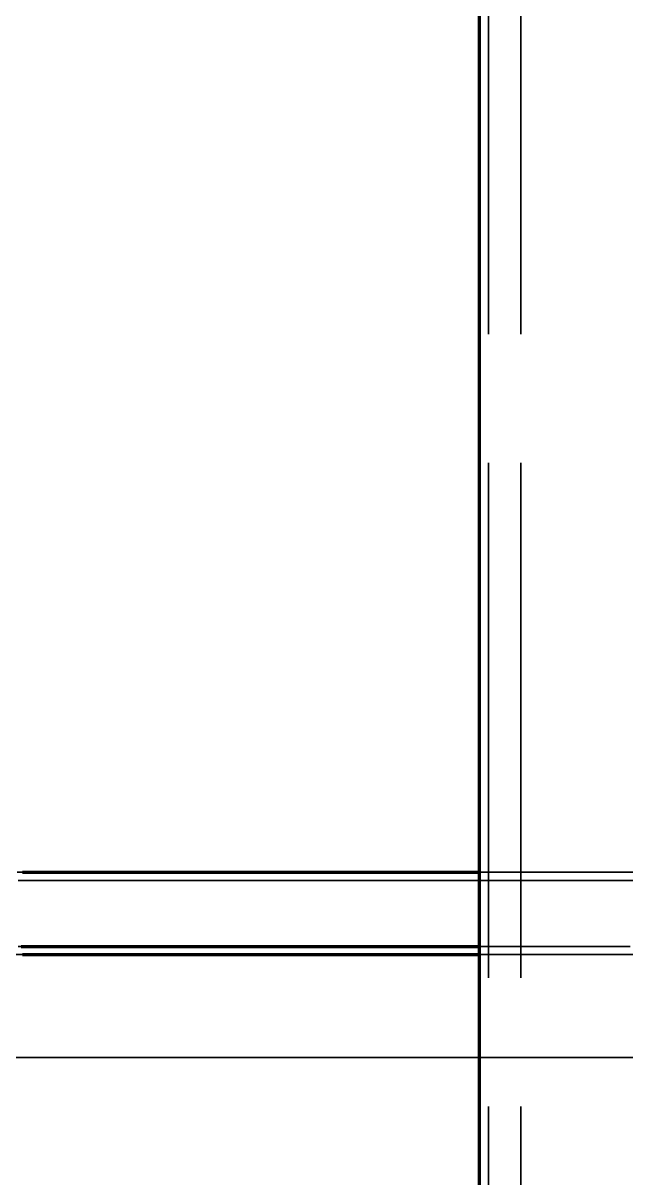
# Model space of a CAD drawing. Header units: millimetres. Extents: x 0 to 2208, y 0 to 420.
# Drawn here: x 184.6 to 189.29, y 202.58 to 211.55 of the extents above; entities that cross this region are included whole.
import ezdxf

# ---------------------------------------------------------------- set-up
doc = ezdxf.new("R2010")
doc.units = ezdxf.units.MM
doc.linetypes.add('IRAM-E-TRAZOS', pattern=[5, 4, -1])
doc.layers.add('01-VISIBLE', color=7, linetype='CONTINUOUS', lineweight=70)
doc.layers.add('02-OCULTA', color=4, linetype='IRAM-E-TRAZOS', lineweight=35)

msp = doc.modelspace()

# ---------------------------------------------------------------- linework, layer by layer
at = {"layer": '01-VISIBLE'}
msp.add_line((188.1509, 191.8159), (188.1509, 232.728), dxfattribs=at)
for points in [[(184.5995, 204.9559), (184.6495, 204.9559), (184.6996, 204.9559), (184.7496, 204.9559), (184.7996, 204.9559), (184.8496, 204.9559), (184.8996, 204.9559), (184.9497, 204.9559), (184.9997, 204.9559), (185.0497, 204.9559), (185.0997, 204.9559), (185.1497, 204.9559), (185.1998, 204.9559), (185.2498, 204.9559), (185.2998, 204.9559), (185.3498, 204.9559), (185.3998, 204.9559), (185.4499, 204.9559), (185.4999, 204.9559), (185.5499, 204.9559), (185.5999, 204.9559), (185.6499, 204.9559), (185.7, 204.9559), (185.75, 204.9559), (185.8, 204.9559), (185.85, 204.9559), (185.9, 204.9559), (185.9501, 204.9559), (186.0001, 204.9559), (186.0501, 204.9559), (186.1001, 204.9559), (186.1501, 204.9559), (186.2002, 204.9559), (186.2502, 204.9559), (186.3002, 204.9559), (186.3502, 204.9559), (186.4002, 204.9559), (186.4503, 204.9559), (186.5003, 204.9559), (186.5503, 204.9559), (186.6003, 204.9559), (186.6503, 204.9559), (186.7004, 204.9559), (186.7504, 204.9559), (186.8004, 204.9559), (186.8504, 204.9559), (186.9004, 204.9559), (186.9505, 204.9559), (187.0005, 204.9559), (187.0505, 204.9559), (187.1005, 204.9559), (187.1505, 204.9559), (187.2006, 204.9559), (187.2506, 204.9559), (187.3006, 204.9559), (187.3506, 204.9559), (187.4006, 204.9559), (187.4507, 204.9559), (187.5007, 204.9559), (187.5507, 204.9559), (187.6007, 204.9559), (187.6507, 204.9559), (187.7008, 204.9559), (187.7508, 204.9559), (187.8008, 204.9559), (187.8508, 204.9559), (187.9008, 204.9559), (187.9509, 204.9559), (188.0009, 204.9559), (188.0509, 204.9559), (188.1009, 204.9559), (188.1509, 204.9559)], [(184.588, 204.3799), (184.6382, 204.3799), (184.6884, 204.3799), (184.7385, 204.3799), (184.7887, 204.3799), (184.8389, 204.3799), (184.8891, 204.3799), (184.9393, 204.3799), (184.9895, 204.3799), (185.0396, 204.3799), (185.0898, 204.3799), (185.14, 204.3799), (185.1902, 204.3799), (185.2404, 204.3799), (185.2906, 204.3799), (185.3407, 204.3799), (185.3909, 204.3799), (185.4411, 204.3799), (185.4913, 204.3799), (185.5415, 204.3799), (185.5916, 204.3799), (185.6418, 204.3799), (185.692, 204.3799), (185.7422, 204.3799), (185.7924, 204.3799), (185.8426, 204.3799), (185.8927, 204.3799), (185.9429, 204.3799), (185.9931, 204.3799), (186.0433, 204.3799), (186.0935, 204.3799), (186.1437, 204.3799), (186.1938, 204.3799), (186.244, 204.3799), (186.2942, 204.3799), (186.3444, 204.3799), (186.3946, 204.3799), (186.4447, 204.3799), (186.4949, 204.3799), (186.5451, 204.3799), (186.5953, 204.3799), (186.6455, 204.3799), (186.6957, 204.3799), (186.7458, 204.3799), (186.796, 204.3799), (186.8462, 204.3799), (186.8964, 204.3799), (186.9466, 204.3799), (186.9967, 204.3799), (187.0469, 204.3799), (187.0971, 204.3799), (187.1473, 204.3799), (187.1975, 204.3799), (187.2477, 204.3799), (187.2978, 204.3799), (187.348, 204.3799), (187.3982, 204.3799), (187.4484, 204.3799), (187.4986, 204.3799), (187.5488, 204.3799), (187.5989, 204.3799), (187.6491, 204.3799), (187.6993, 204.3799), (187.7495, 204.3799), (187.7997, 204.3799), (187.8498, 204.3799), (187.9, 204.3799), (187.9502, 204.3799), (188.0004, 204.3799), (188.0506, 204.3799), (188.1008, 204.3799), (188.1509, 204.3799)], [(184.5995, 204.3159), (184.6495, 204.3159), (184.6996, 204.3159), (184.7496, 204.3159), (184.7996, 204.3159), (184.8496, 204.3159), (184.8996, 204.3159), (184.9497, 204.3159), (184.9997, 204.3159), (185.0497, 204.3159), (185.0997, 204.3159), (185.1497, 204.3159), (185.1998, 204.3159), (185.2498, 204.3159), (185.2998, 204.3159), (185.3498, 204.3159), (185.3998, 204.3159), (185.4499, 204.3159), (185.4999, 204.3159), (185.5499, 204.3159), (185.5999, 204.3159), (185.6499, 204.3159), (185.7, 204.3159), (185.75, 204.3159), (185.8, 204.3159), (185.85, 204.3159), (185.9, 204.3159), (185.9501, 204.3159), (186.0001, 204.3159), (186.0501, 204.3159), (186.1001, 204.3159), (186.1501, 204.3159), (186.2002, 204.3159), (186.2502, 204.3159), (186.3002, 204.3159), (186.3502, 204.3159), (186.4002, 204.3159), (186.4503, 204.3159), (186.5003, 204.3159), (186.5503, 204.3159), (186.6003, 204.3159), (186.6503, 204.3159), (186.7004, 204.3159), (186.7504, 204.3159), (186.8004, 204.3159), (186.8504, 204.3159), (186.9004, 204.3159), (186.9505, 204.3159), (187.0005, 204.3159), (187.0505, 204.3159), (187.1005, 204.3159), (187.1505, 204.3159), (187.2006, 204.3159), (187.2506, 204.3159), (187.3006, 204.3159), (187.3506, 204.3159), (187.4006, 204.3159), (187.4507, 204.3159), (187.5007, 204.3159), (187.5507, 204.3159), (187.6007, 204.3159), (187.6507, 204.3159), (187.7008, 204.3159), (187.7508, 204.3159), (187.8008, 204.3159), (187.8508, 204.3159), (187.9008, 204.3159), (187.9509, 204.3159), (188.0009, 204.3159), (188.0509, 204.3159), (188.1009, 204.3159), (188.1509, 204.3159)]]:
    msp.add_lwpolyline(points, dxfattribs=at)
at = {"layer": '02-OCULTA'}
for p, q in [((188.1509, 232.728), (188.1509, 191.8159)), ((188.2209, 149.1359), (188.2209, 215.2511)), ((188.4709, 149.1359), (188.4709, 215.2511))]:
    msp.add_line(p, q, dxfattribs=at)
for points in [[(184.5591, 204.9559), (184.6267, 204.9559), (184.6942, 204.9559), (184.7617, 204.9559), (184.8292, 204.9559), (184.8968, 204.9559), (184.9643, 204.9559), (185.0318, 204.9559), (185.0993, 204.9559), (185.1669, 204.9559), (185.2344, 204.9559), (185.3019, 204.9559), (185.3694, 204.9559), (185.437, 204.9559), (185.5045, 204.9559), (185.572, 204.9559), (185.6395, 204.9559), (185.7071, 204.9559), (185.7746, 204.9559), (185.8421, 204.9559), (185.9096, 204.9559), (185.9772, 204.9559), (186.0447, 204.9559), (186.1122, 204.9559), (186.1797, 204.9559), (186.2473, 204.9559), (186.3148, 204.9559), (186.3823, 204.9559), (186.4498, 204.9559), (186.5174, 204.9559), (186.5849, 204.9559), (186.6524, 204.9559), (186.7199, 204.9559), (186.7875, 204.9559), (186.855, 204.9559), (186.9225, 204.9559), (186.99, 204.9559), (187.0576, 204.9559), (187.1251, 204.9559), (187.1926, 204.9559), (187.2601, 204.9559), (187.3277, 204.9559), (187.3952, 204.9559), (187.4627, 204.9559), (187.5302, 204.9559), (187.5978, 204.9559), (187.6653, 204.9559), (187.7328, 204.9559), (187.8003, 204.9559), (187.8679, 204.9559), (187.9354, 204.9559), (188.0029, 204.9559), (188.0704, 204.9559), (188.138, 204.9559), (188.2055, 204.9559), (188.273, 204.9559), (188.3405, 204.9559), (188.4081, 204.9559), (188.4756, 204.9559), (188.5431, 204.9559), (188.6106, 204.9559), (188.6782, 204.9559), (188.7457, 204.9559), (188.8132, 204.9559), (188.8807, 204.9559), (188.9483, 204.9559), (189.0158, 204.9559), (189.0833, 204.9559), (189.1508, 204.9559), (189.2184, 204.9559), (189.2859, 204.9559), (189.3534, 204.9559)], [(189.3208, 204.9559), (189.2707, 204.9559), (189.2206, 204.9559), (189.1705, 204.9559), (189.1204, 204.9559), (189.0703, 204.9559), (189.0202, 204.9559), (188.9701, 204.9559), (188.92, 204.9559), (188.8699, 204.9559), (188.8199, 204.9559), (188.7698, 204.9559), (188.7197, 204.9559), (188.6696, 204.9559), (188.6195, 204.9559), (188.5694, 204.9559), (188.5193, 204.9559), (188.4692, 204.9559), (188.4191, 204.9559), (188.369, 204.9559), (188.3189, 204.9559), (188.2689, 204.9559), (188.2188, 204.9559), (188.1687, 204.9559), (188.1186, 204.9559), (188.0685, 204.9559), (188.0184, 204.9559), (187.9683, 204.9559), (187.9182, 204.9559), (187.8681, 204.9559), (187.818, 204.9559), (187.7679, 204.9559), (187.7179, 204.9559), (187.6678, 204.9559), (187.6177, 204.9559), (187.5676, 204.9559), (187.5175, 204.9559), (187.4674, 204.9559), (187.4173, 204.9559), (187.3672, 204.9559), (187.3171, 204.9559), (187.267, 204.9559), (187.217, 204.9559), (187.1669, 204.9559), (187.1168, 204.9559), (187.0667, 204.9559), (187.0166, 204.9559), (186.9665, 204.9559), (186.9164, 204.9559), (186.8663, 204.9559), (186.8162, 204.9559), (186.7661, 204.9559), (186.716, 204.9559), (186.666, 204.9559), (186.6159, 204.9559), (186.5658, 204.9559), (186.5157, 204.9559), (186.4656, 204.9559), (186.4155, 204.9559), (186.3654, 204.9559), (186.3153, 204.9559), (186.2652, 204.9559), (186.2151, 204.9559), (186.165, 204.9559), (186.115, 204.9559), (186.0649, 204.9559), (186.0148, 204.9559), (185.9647, 204.9559), (185.9146, 204.9559), (185.8645, 204.9559), (185.8144, 204.9559), (185.7643, 204.9559), (185.7142, 204.9559), (185.6641, 204.9559), (185.6141, 204.9559), (185.564, 204.9559), (185.5139, 204.9559), (185.4638, 204.9559), (185.4137, 204.9559), (185.3636, 204.9559), (185.3135, 204.9559), (185.2634, 204.9559), (185.2133, 204.9559), (185.1632, 204.9559), (185.1131, 204.9559), (185.0631, 204.9559), (185.013, 204.9559), (184.9629, 204.9559), (184.9128, 204.9559), (184.8627, 204.9559), (184.8126, 204.9559), (184.7625, 204.9559), (184.7124, 204.9559), (184.6623, 204.9559), (184.6122, 204.9559), (184.5622, 204.9559)], [(189.3208, 204.8919), (189.2708, 204.8919), (189.2207, 204.8919), (189.1707, 204.8919), (189.1206, 204.8919), (189.0706, 204.8919), (189.0205, 204.8919), (188.9704, 204.8919), (188.9204, 204.8919), (188.8703, 204.8919), (188.8203, 204.8919), (188.7702, 204.8919), (188.7202, 204.8919), (188.6701, 204.8919), (188.6201, 204.8919), (188.57, 204.8919), (188.5199, 204.8919), (188.4699, 204.8919), (188.4198, 204.8919), (188.3698, 204.8919), (188.3197, 204.8919), (188.2697, 204.8919), (188.2196, 204.8919), (188.1696, 204.8919), (188.1195, 204.8919), (188.0695, 204.8919), (188.0194, 204.8919), (187.9693, 204.8919), (187.9193, 204.8919), (187.8692, 204.8919), (187.8192, 204.8919), (187.7691, 204.8919), (187.7191, 204.8919), (187.669, 204.8919), (187.619, 204.8919), (187.5689, 204.8919), (187.5188, 204.8919), (187.4688, 204.8919), (187.4187, 204.8919), (187.3687, 204.8919), (187.3186, 204.8919), (187.2686, 204.8919), (187.2185, 204.8919), (187.1685, 204.8919), (187.1184, 204.8919), (187.0684, 204.8919), (187.0183, 204.8919), (186.9682, 204.8919), (186.9182, 204.8919), (186.8681, 204.8919), (186.8181, 204.8919), (186.768, 204.8919), (186.718, 204.8919), (186.6679, 204.8919), (186.6179, 204.8919), (186.5678, 204.8919), (186.5178, 204.8919), (186.4677, 204.8919), (186.4176, 204.8919), (186.3676, 204.8919), (186.3175, 204.8919), (186.2675, 204.8919), (186.2174, 204.8919), (186.1674, 204.8919), (186.1173, 204.8919), (186.0673, 204.8919), (186.0172, 204.8919), (185.9671, 204.8919), (185.9171, 204.8919), (185.867, 204.8919), (185.817, 204.8919), (185.7669, 204.8919), (185.7169, 204.8919), (185.6668, 204.8919), (185.6168, 204.8919), (185.5667, 204.8919), (185.5167, 204.8919), (185.4666, 204.8919), (185.4165, 204.8919), (185.3665, 204.8919), (185.3164, 204.8919), (185.2664, 204.8919), (185.2163, 204.8919), (185.1663, 204.8919), (185.1162, 204.8919), (185.0662, 204.8919), (185.0161, 204.8919), (184.966, 204.8919), (184.916, 204.8919), (184.8659, 204.8919), (184.8159, 204.8919), (184.7658, 204.8919), (184.7158, 204.8919), (184.6657, 204.8919), (184.6157, 204.8919), (184.5656, 204.8919)], [(189.3209, 204.9559), (189.2709, 204.9559), (189.2209, 204.9559), (189.1708, 204.9559), (189.1208, 204.9559), (189.0708, 204.9559), (189.0208, 204.9559), (188.9708, 204.9559), (188.9208, 204.9559), (188.8707, 204.9559), (188.8207, 204.9559), (188.7707, 204.9559), (188.7207, 204.9559), (188.6707, 204.9559), (188.6206, 204.9559), (188.5706, 204.9559), (188.5206, 204.9559), (188.4706, 204.9559), (188.4206, 204.9559), (188.3705, 204.9559), (188.3205, 204.9559), (188.2705, 204.9559), (188.2205, 204.9559), (188.1705, 204.9559), (188.1205, 204.9559), (188.0704, 204.9559), (188.0204, 204.9559), (187.9704, 204.9559), (187.9204, 204.9559), (187.8704, 204.9559), (187.8203, 204.9559), (187.7703, 204.9559), (187.7203, 204.9559), (187.6703, 204.9559), (187.6203, 204.9559), (187.5703, 204.9559), (187.5202, 204.9559), (187.4702, 204.9559), (187.4202, 204.9559), (187.3702, 204.9559), (187.3202, 204.9559), (187.2701, 204.9559), (187.2201, 204.9559), (187.1701, 204.9559), (187.1201, 204.9559), (187.0701, 204.9559), (187.02, 204.9559), (186.97, 204.9559), (186.92, 204.9559), (186.87, 204.9559), (186.82, 204.9559), (186.77, 204.9559), (186.7199, 204.9559), (186.6699, 204.9559), (186.6199, 204.9559), (186.5699, 204.9559), (186.5199, 204.9559), (186.4698, 204.9559), (186.4198, 204.9559), (186.3698, 204.9559), (186.3198, 204.9559), (186.2698, 204.9559), (186.2198, 204.9559), (186.1697, 204.9559), (186.1197, 204.9559), (186.0697, 204.9559), (186.0197, 204.9559), (185.9697, 204.9559), (185.9196, 204.9559), (185.8696, 204.9559), (185.8196, 204.9559), (185.7696, 204.9559), (185.7196, 204.9559), (185.6695, 204.9559), (185.6195, 204.9559), (185.5695, 204.9559), (185.5195, 204.9559), (185.4695, 204.9559), (185.4195, 204.9559), (185.3694, 204.9559), (185.3194, 204.9559), (185.2694, 204.9559), (185.2194, 204.9559), (185.1694, 204.9559), (185.1193, 204.9559), (185.0693, 204.9559), (185.0193, 204.9559), (184.9693, 204.9559), (184.9193, 204.9559), (184.8693, 204.9559), (184.8192, 204.9559), (184.7692, 204.9559), (184.7192, 204.9559), (184.6692, 204.9559), (184.6192, 204.9559), (184.5691, 204.9559)], [(189.3526, 204.8919), (189.2843, 204.8919), (189.216, 204.8919), (189.1476, 204.8919), (189.0793, 204.8919), (189.011, 204.8919), (188.9427, 204.8919), (188.8743, 204.8919), (188.806, 204.8919), (188.7377, 204.8919), (188.6694, 204.8919), (188.601, 204.8919), (188.5327, 204.8919), (188.4644, 204.8919), (188.3961, 204.8919), (188.3277, 204.8919), (188.2594, 204.8919), (188.1911, 204.8919), (188.1228, 204.8919), (188.0544, 204.8919), (187.9861, 204.8919), (187.9178, 204.8919), (187.8495, 204.8919), (187.7811, 204.8919), (187.7128, 204.8919), (187.6445, 204.8919), (187.5762, 204.8919), (187.5078, 204.8919), (187.4395, 204.8919), (187.3712, 204.8919), (187.3029, 204.8919), (187.2345, 204.8919), (187.1662, 204.8919), (187.0979, 204.8919), (187.0296, 204.8919), (186.9612, 204.8919), (186.8929, 204.8919), (186.8246, 204.8919), (186.7563, 204.8919), (186.6879, 204.8919), (186.6196, 204.8919), (186.5513, 204.8919), (186.483, 204.8919), (186.4146, 204.8919), (186.3463, 204.8919), (186.278, 204.8919), (186.2097, 204.8919), (186.1413, 204.8919), (186.073, 204.8919), (186.0047, 204.8919), (185.9364, 204.8919), (185.868, 204.8919), (185.7997, 204.8919), (185.7314, 204.8919), (185.6631, 204.8919), (185.5947, 204.8919), (185.5264, 204.8919), (185.4581, 204.8919), (185.3898, 204.8919), (185.3214, 204.8919), (185.2531, 204.8919), (185.1848, 204.8919), (185.1165, 204.8919), (185.0481, 204.8919), (184.9798, 204.8919), (184.9115, 204.8919), (184.8432, 204.8919), (184.7748, 204.8919), (184.7065, 204.8919), (184.6382, 204.8919), (184.5699, 204.8919)], [(188.1509, 204.9559), (188.2017, 204.9559), (188.2525, 204.9559), (188.3033, 204.9559), (188.3541, 204.9559), (188.4049, 204.9559), (188.4557, 204.9559), (188.5065, 204.9559), (188.5573, 204.9559), (188.6081, 204.9559), (188.6589, 204.9559), (188.7097, 204.9559), (188.7605, 204.9559), (188.8113, 204.9559), (188.8621, 204.9559), (188.9129, 204.9559), (188.9637, 204.9559), (189.0145, 204.9559), (189.0653, 204.9559), (189.1161, 204.9559), (189.1669, 204.9559), (189.2177, 204.9559), (189.2685, 204.9559), (189.3193, 204.9559)], [(184.5656, 204.3799), (184.6157, 204.3799), (184.6657, 204.3799), (184.7158, 204.3799), (184.7658, 204.3799), (184.8159, 204.3799), (184.8659, 204.3799), (184.916, 204.3799), (184.966, 204.3799), (185.0161, 204.3799), (185.0662, 204.3799), (185.1162, 204.3799), (185.1663, 204.3799), (185.2163, 204.3799), (185.2664, 204.3799), (185.3164, 204.3799), (185.3665, 204.3799), (185.4165, 204.3799), (185.4666, 204.3799), (185.5167, 204.3799), (185.5667, 204.3799), (185.6168, 204.3799), (185.6668, 204.3799), (185.7169, 204.3799), (185.7669, 204.3799), (185.817, 204.3799), (185.867, 204.3799), (185.9171, 204.3799), (185.9671, 204.3799), (186.0172, 204.3799), (186.0673, 204.3799), (186.1173, 204.3799), (186.1674, 204.3799), (186.2174, 204.3799), (186.2675, 204.3799), (186.3175, 204.3799), (186.3676, 204.3799), (186.4176, 204.3799), (186.4677, 204.3799), (186.5178, 204.3799), (186.5678, 204.3799), (186.6179, 204.3799), (186.6679, 204.3799), (186.718, 204.3799), (186.768, 204.3799), (186.8181, 204.3799), (186.8681, 204.3799), (186.9182, 204.3799), (186.9682, 204.3799), (187.0183, 204.3799), (187.0684, 204.3799), (187.1184, 204.3799), (187.1685, 204.3799), (187.2185, 204.3799), (187.2686, 204.3799), (187.3186, 204.3799), (187.3687, 204.3799), (187.4187, 204.3799), (187.4688, 204.3799), (187.5188, 204.3799), (187.5689, 204.3799), (187.619, 204.3799), (187.669, 204.3799), (187.7191, 204.3799), (187.7691, 204.3799), (187.8192, 204.3799), (187.8692, 204.3799), (187.9193, 204.3799), (187.9693, 204.3799), (188.0194, 204.3799), (188.0695, 204.3799), (188.1195, 204.3799), (188.1696, 204.3799), (188.2196, 204.3799), (188.2697, 204.3799), (188.3197, 204.3799), (188.3698, 204.3799), (188.4198, 204.3799), (188.4699, 204.3799), (188.5199, 204.3799), (188.57, 204.3799), (188.6201, 204.3799), (188.6701, 204.3799), (188.7202, 204.3799), (188.7702, 204.3799), (188.8203, 204.3799), (188.8703, 204.3799), (188.9204, 204.3799), (188.9704, 204.3799), (189.0205, 204.3799), (189.0706, 204.3799), (189.1206, 204.3799), (189.1707, 204.3799), (189.2207, 204.3799), (189.2708, 204.3799), (189.3208, 204.3799)], [(188.1509, 204.3799), (188.2017, 204.3799), (188.2525, 204.3799), (188.3033, 204.3799), (188.3541, 204.3799), (188.4049, 204.3799), (188.4557, 204.3799), (188.5065, 204.3799), (188.5573, 204.3799), (188.6081, 204.3799), (188.6589, 204.3799), (188.7097, 204.3799), (188.7605, 204.3799), (188.8113, 204.3799), (188.8621, 204.3799), (188.9129, 204.3799), (188.9637, 204.3799), (189.0145, 204.3799), (189.0653, 204.3799), (189.1161, 204.3799), (189.1669, 204.3799), (189.2177, 204.3799), (189.2685, 204.3799), (189.3193, 204.3799)], [(184.5425, 204.3159), (184.6084, 204.3159), (184.6743, 204.3159), (184.7403, 204.3159), (184.8062, 204.3159), (184.8721, 204.3159), (184.938, 204.3159), (185.004, 204.3159), (185.0699, 204.3159), (185.1358, 204.3159), (185.2017, 204.3159), (185.2677, 204.3159), (185.3336, 204.3159), (185.3995, 204.3159), (185.4654, 204.3159), (185.5314, 204.3159), (185.5973, 204.3159), (185.6632, 204.3159), (185.7291, 204.3159), (185.7951, 204.3159), (185.861, 204.3159), (185.9269, 204.3159), (185.9928, 204.3159), (186.0588, 204.3159), (186.1247, 204.3159), (186.1906, 204.3159), (186.2565, 204.3159), (186.3225, 204.3159), (186.3884, 204.3159), (186.4543, 204.3159), (186.5202, 204.3159), (186.5862, 204.3159), (186.6521, 204.3159), (186.718, 204.3159), (186.7839, 204.3159), (186.8499, 204.3159), (186.9158, 204.3159), (186.9817, 204.3159), (187.0476, 204.3159), (187.1136, 204.3159), (187.1795, 204.3159), (187.2454, 204.3159), (187.3113, 204.3159), (187.3773, 204.3159), (187.4432, 204.3159), (187.5091, 204.3159), (187.575, 204.3159), (187.641, 204.3159), (187.7069, 204.3159), (187.7728, 204.3159), (187.8387, 204.3159), (187.9047, 204.3159), (187.9706, 204.3159), (188.0365, 204.3159), (188.1024, 204.3159), (188.1684, 204.3159), (188.2343, 204.3159), (188.3002, 204.3159), (188.3661, 204.3159), (188.4321, 204.3159), (188.498, 204.3159), (188.5639, 204.3159), (188.6298, 204.3159), (188.6958, 204.3159), (188.7617, 204.3159), (188.8276, 204.3159), (188.8935, 204.3159), (188.9595, 204.3159), (189.0254, 204.3159), (189.0913, 204.3159), (189.1572, 204.3159), (189.2232, 204.3159), (189.2891, 204.3159)], [(189.3207, 204.3159), (189.2705, 204.3159), (189.2204, 204.3159), (189.1703, 204.3159), (189.1201, 204.3159), (189.07, 204.3159), (189.0199, 204.3159), (188.9697, 204.3159), (188.9196, 204.3159), (188.8695, 204.3159), (188.8193, 204.3159), (188.7692, 204.3159), (188.7191, 204.3159), (188.6689, 204.3159), (188.6188, 204.3159), (188.5687, 204.3159), (188.5185, 204.3159), (188.4684, 204.3159), (188.4183, 204.3159), (188.3681, 204.3159), (188.318, 204.3159), (188.2679, 204.3159), (188.2177, 204.3159), (188.1676, 204.3159), (188.1175, 204.3159), (188.0673, 204.3159), (188.0172, 204.3159), (187.9671, 204.3159), (187.9169, 204.3159), (187.8668, 204.3159), (187.8167, 204.3159), (187.7665, 204.3159), (187.7164, 204.3159), (187.6663, 204.3159), (187.6161, 204.3159), (187.566, 204.3159), (187.5159, 204.3159), (187.4657, 204.3159), (187.4156, 204.3159), (187.3655, 204.3159), (187.3153, 204.3159), (187.2652, 204.3159), (187.2151, 204.3159), (187.1649, 204.3159), (187.1148, 204.3159), (187.0647, 204.3159), (187.0145, 204.3159), (186.9644, 204.3159), (186.9143, 204.3159), (186.8642, 204.3159), (186.814, 204.3159), (186.7639, 204.3159), (186.7138, 204.3159), (186.6636, 204.3159), (186.6135, 204.3159), (186.5634, 204.3159), (186.5132, 204.3159), (186.4631, 204.3159), (186.413, 204.3159), (186.3628, 204.3159), (186.3127, 204.3159), (186.2626, 204.3159), (186.2124, 204.3159), (186.1623, 204.3159), (186.1122, 204.3159), (186.062, 204.3159), (186.0119, 204.3159), (185.9618, 204.3159), (185.9116, 204.3159), (185.8615, 204.3159), (185.8114, 204.3159), (185.7612, 204.3159), (185.7111, 204.3159), (185.661, 204.3159), (185.6108, 204.3159), (185.5607, 204.3159), (185.5106, 204.3159), (185.4604, 204.3159), (185.4103, 204.3159), (185.3602, 204.3159), (185.31, 204.3159), (185.2599, 204.3159), (185.2098, 204.3159), (185.1596, 204.3159), (185.1095, 204.3159), (185.0594, 204.3159), (185.0092, 204.3159), (184.9591, 204.3159), (184.909, 204.3159), (184.8588, 204.3159), (184.8087, 204.3159), (184.7586, 204.3159), (184.7084, 204.3159), (184.6583, 204.3159), (184.6082, 204.3159), (184.558, 204.3159)], [(184.5591, 204.3159), (184.6267, 204.3159), (184.6942, 204.3159), (184.7617, 204.3159), (184.8292, 204.3159), (184.8968, 204.3159), (184.9643, 204.3159), (185.0318, 204.3159), (185.0993, 204.3159), (185.1669, 204.3159), (185.2344, 204.3159), (185.3019, 204.3159), (185.3694, 204.3159), (185.437, 204.3159), (185.5045, 204.3159), (185.572, 204.3159), (185.6395, 204.3159), (185.7071, 204.3159), (185.7746, 204.3159), (185.8421, 204.3159), (185.9096, 204.3159), (185.9772, 204.3159), (186.0447, 204.3159), (186.1122, 204.3159), (186.1797, 204.3159), (186.2473, 204.3159), (186.3148, 204.3159), (186.3823, 204.3159), (186.4498, 204.3159), (186.5174, 204.3159), (186.5849, 204.3159), (186.6524, 204.3159), (186.7199, 204.3159), (186.7875, 204.3159), (186.855, 204.3159), (186.9225, 204.3159), (186.99, 204.3159), (187.0576, 204.3159), (187.1251, 204.3159), (187.1926, 204.3159), (187.2601, 204.3159), (187.3277, 204.3159), (187.3952, 204.3159), (187.4627, 204.3159), (187.5302, 204.3159), (187.5978, 204.3159), (187.6653, 204.3159), (187.7328, 204.3159), (187.8003, 204.3159), (187.8679, 204.3159), (187.9354, 204.3159), (188.0029, 204.3159), (188.0704, 204.3159), (188.138, 204.3159), (188.2055, 204.3159), (188.273, 204.3159), (188.3405, 204.3159), (188.4081, 204.3159), (188.4756, 204.3159), (188.5431, 204.3159), (188.6106, 204.3159), (188.6782, 204.3159), (188.7457, 204.3159), (188.8132, 204.3159), (188.8807, 204.3159), (188.9483, 204.3159), (189.0158, 204.3159), (189.0833, 204.3159), (189.1508, 204.3159), (189.2184, 204.3159), (189.2859, 204.3159), (189.3534, 204.3159)], [(184.5591, 204.3159), (184.6267, 204.3159), (184.6942, 204.3159), (184.7617, 204.3159), (184.8292, 204.3159), (184.8968, 204.3159), (184.9643, 204.3159), (185.0318, 204.3159), (185.0993, 204.3159), (185.1669, 204.3159), (185.2344, 204.3159), (185.3019, 204.3159), (185.3694, 204.3159), (185.437, 204.3159), (185.5045, 204.3159), (185.572, 204.3159), (185.6395, 204.3159), (185.7071, 204.3159), (185.7746, 204.3159), (185.8421, 204.3159), (185.9096, 204.3159), (185.9772, 204.3159), (186.0447, 204.3159), (186.1122, 204.3159), (186.1797, 204.3159), (186.2473, 204.3159), (186.3148, 204.3159), (186.3823, 204.3159), (186.4498, 204.3159), (186.5174, 204.3159), (186.5849, 204.3159), (186.6524, 204.3159), (186.7199, 204.3159), (186.7875, 204.3159), (186.855, 204.3159), (186.9225, 204.3159), (186.99, 204.3159), (187.0576, 204.3159), (187.1251, 204.3159), (187.1926, 204.3159), (187.2601, 204.3159), (187.3277, 204.3159), (187.3952, 204.3159), (187.4627, 204.3159), (187.5302, 204.3159), (187.5978, 204.3159), (187.6653, 204.3159), (187.7328, 204.3159), (187.8003, 204.3159), (187.8679, 204.3159), (187.9354, 204.3159), (188.0029, 204.3159), (188.0704, 204.3159), (188.138, 204.3159), (188.2055, 204.3159), (188.273, 204.3159), (188.3405, 204.3159), (188.4081, 204.3159), (188.4756, 204.3159), (188.5431, 204.3159), (188.6106, 204.3159), (188.6782, 204.3159), (188.7457, 204.3159), (188.8132, 204.3159), (188.8807, 204.3159), (188.9483, 204.3159), (189.0158, 204.3159), (189.0833, 204.3159), (189.1508, 204.3159), (189.2184, 204.3159), (189.2859, 204.3159), (189.3534, 204.3159)], [(189.3208, 204.3159), (189.2707, 204.3159), (189.2206, 204.3159), (189.1705, 204.3159), (189.1204, 204.3159), (189.0703, 204.3159), (189.0202, 204.3159), (188.9701, 204.3159), (188.92, 204.3159), (188.8699, 204.3159), (188.8199, 204.3159), (188.7698, 204.3159), (188.7197, 204.3159), (188.6696, 204.3159), (188.6195, 204.3159), (188.5694, 204.3159), (188.5193, 204.3159), (188.4692, 204.3159), (188.4191, 204.3159), (188.369, 204.3159), (188.3189, 204.3159), (188.2689, 204.3159), (188.2188, 204.3159), (188.1687, 204.3159), (188.1186, 204.3159), (188.0685, 204.3159), (188.0184, 204.3159), (187.9683, 204.3159), (187.9182, 204.3159), (187.8681, 204.3159), (187.818, 204.3159), (187.7679, 204.3159), (187.7179, 204.3159), (187.6678, 204.3159), (187.6177, 204.3159), (187.5676, 204.3159), (187.5175, 204.3159), (187.4674, 204.3159), (187.4173, 204.3159), (187.3672, 204.3159), (187.3171, 204.3159), (187.267, 204.3159), (187.217, 204.3159), (187.1669, 204.3159), (187.1168, 204.3159), (187.0667, 204.3159), (187.0166, 204.3159), (186.9665, 204.3159), (186.9164, 204.3159), (186.8663, 204.3159), (186.8162, 204.3159), (186.7661, 204.3159), (186.716, 204.3159), (186.666, 204.3159), (186.6159, 204.3159), (186.5658, 204.3159), (186.5157, 204.3159), (186.4656, 204.3159), (186.4155, 204.3159), (186.3654, 204.3159), (186.3153, 204.3159), (186.2652, 204.3159), (186.2151, 204.3159), (186.165, 204.3159), (186.115, 204.3159), (186.0649, 204.3159), (186.0148, 204.3159), (185.9647, 204.3159), (185.9146, 204.3159), (185.8645, 204.3159), (185.8144, 204.3159), (185.7643, 204.3159), (185.7142, 204.3159), (185.6641, 204.3159), (185.6141, 204.3159), (185.564, 204.3159), (185.5139, 204.3159), (185.4638, 204.3159), (185.4137, 204.3159), (185.3636, 204.3159), (185.3135, 204.3159), (185.2634, 204.3159), (185.2133, 204.3159), (185.1632, 204.3159), (185.1131, 204.3159), (185.0631, 204.3159), (185.013, 204.3159), (184.9629, 204.3159), (184.9128, 204.3159), (184.8627, 204.3159), (184.8126, 204.3159), (184.7625, 204.3159), (184.7124, 204.3159), (184.6623, 204.3159), (184.6122, 204.3159), (184.5622, 204.3159)], [(189.3209, 204.3159), (189.2709, 204.3159), (189.2209, 204.3159), (189.1708, 204.3159), (189.1208, 204.3159), (189.0708, 204.3159), (189.0208, 204.3159), (188.9708, 204.3159), (188.9208, 204.3159), (188.8707, 204.3159), (188.8207, 204.3159), (188.7707, 204.3159), (188.7207, 204.3159), (188.6707, 204.3159), (188.6206, 204.3159), (188.5706, 204.3159), (188.5206, 204.3159), (188.4706, 204.3159), (188.4206, 204.3159), (188.3705, 204.3159), (188.3205, 204.3159), (188.2705, 204.3159), (188.2205, 204.3159), (188.1705, 204.3159), (188.1205, 204.3159), (188.0704, 204.3159), (188.0204, 204.3159), (187.9704, 204.3159), (187.9204, 204.3159), (187.8704, 204.3159), (187.8203, 204.3159), (187.7703, 204.3159), (187.7203, 204.3159), (187.6703, 204.3159), (187.6203, 204.3159), (187.5703, 204.3159), (187.5202, 204.3159), (187.4702, 204.3159), (187.4202, 204.3159), (187.3702, 204.3159), (187.3202, 204.3159), (187.2701, 204.3159), (187.2201, 204.3159), (187.1701, 204.3159), (187.1201, 204.3159), (187.0701, 204.3159), (187.02, 204.3159), (186.97, 204.3159), (186.92, 204.3159), (186.87, 204.3159), (186.82, 204.3159), (186.77, 204.3159), (186.7199, 204.3159), (186.6699, 204.3159), (186.6199, 204.3159), (186.5699, 204.3159), (186.5199, 204.3159), (186.4698, 204.3159), (186.4198, 204.3159), (186.3698, 204.3159), (186.3198, 204.3159), (186.2698, 204.3159), (186.2198, 204.3159), (186.1697, 204.3159), (186.1197, 204.3159), (186.0697, 204.3159), (186.0197, 204.3159), (185.9697, 204.3159), (185.9196, 204.3159), (185.8696, 204.3159), (185.8196, 204.3159), (185.7696, 204.3159), (185.7196, 204.3159), (185.6695, 204.3159), (185.6195, 204.3159), (185.5695, 204.3159), (185.5195, 204.3159), (185.4695, 204.3159), (185.4195, 204.3159), (185.3694, 204.3159), (185.3194, 204.3159), (185.2694, 204.3159), (185.2194, 204.3159), (185.1694, 204.3159), (185.1193, 204.3159), (185.0693, 204.3159), (185.0193, 204.3159), (184.9693, 204.3159), (184.9193, 204.3159), (184.8693, 204.3159), (184.8192, 204.3159), (184.7692, 204.3159), (184.7192, 204.3159), (184.6692, 204.3159), (184.6192, 204.3159), (184.5691, 204.3159)], [(189.3209, 204.3159), (189.2709, 204.3159), (189.2209, 204.3159), (189.1708, 204.3159), (189.1208, 204.3159), (189.0708, 204.3159), (189.0208, 204.3159), (188.9708, 204.3159), (188.9208, 204.3159), (188.8707, 204.3159), (188.8207, 204.3159), (188.7707, 204.3159), (188.7207, 204.3159), (188.6707, 204.3159), (188.6206, 204.3159), (188.5706, 204.3159), (188.5206, 204.3159), (188.4706, 204.3159), (188.4206, 204.3159), (188.3705, 204.3159), (188.3205, 204.3159), (188.2705, 204.3159), (188.2205, 204.3159), (188.1705, 204.3159), (188.1205, 204.3159), (188.0704, 204.3159), (188.0204, 204.3159), (187.9704, 204.3159), (187.9204, 204.3159), (187.8704, 204.3159), (187.8203, 204.3159), (187.7703, 204.3159), (187.7203, 204.3159), (187.6703, 204.3159), (187.6203, 204.3159), (187.5703, 204.3159), (187.5202, 204.3159), (187.4702, 204.3159), (187.4202, 204.3159), (187.3702, 204.3159), (187.3202, 204.3159), (187.2701, 204.3159), (187.2201, 204.3159), (187.1701, 204.3159), (187.1201, 204.3159), (187.0701, 204.3159), (187.02, 204.3159), (186.97, 204.3159), (186.92, 204.3159), (186.87, 204.3159), (186.82, 204.3159), (186.77, 204.3159), (186.7199, 204.3159), (186.6699, 204.3159), (186.6199, 204.3159), (186.5699, 204.3159), (186.5199, 204.3159), (186.4698, 204.3159), (186.4198, 204.3159), (186.3698, 204.3159), (186.3198, 204.3159), (186.2698, 204.3159), (186.2198, 204.3159), (186.1697, 204.3159), (186.1197, 204.3159), (186.0697, 204.3159), (186.0197, 204.3159), (185.9697, 204.3159), (185.9196, 204.3159), (185.8696, 204.3159), (185.8196, 204.3159), (185.7696, 204.3159), (185.7196, 204.3159), (185.6695, 204.3159), (185.6195, 204.3159), (185.5695, 204.3159), (185.5195, 204.3159), (185.4695, 204.3159), (185.4195, 204.3159), (185.3694, 204.3159), (185.3194, 204.3159), (185.2694, 204.3159), (185.2194, 204.3159), (185.1694, 204.3159), (185.1193, 204.3159), (185.0693, 204.3159), (185.0193, 204.3159), (184.9693, 204.3159), (184.9193, 204.3159), (184.8693, 204.3159), (184.8192, 204.3159), (184.7692, 204.3159), (184.7192, 204.3159), (184.6692, 204.3159), (184.6192, 204.3159), (184.5691, 204.3159)], [(188.1509, 204.3159), (188.2017, 204.3159), (188.2525, 204.3159), (188.3033, 204.3159), (188.3541, 204.3159), (188.4049, 204.3159), (188.4557, 204.3159), (188.5065, 204.3159), (188.5573, 204.3159), (188.6081, 204.3159), (188.6589, 204.3159), (188.7097, 204.3159), (188.7605, 204.3159), (188.8113, 204.3159), (188.8621, 204.3159), (188.9129, 204.3159), (188.9637, 204.3159), (189.0145, 204.3159), (189.0653, 204.3159), (189.1161, 204.3159), (189.1669, 204.3159), (189.2177, 204.3159), (189.2685, 204.3159), (189.3193, 204.3159)], [(184.5425, 203.5159), (184.6084, 203.5159), (184.6743, 203.5159), (184.7403, 203.5159), (184.8062, 203.5159), (184.8721, 203.5159), (184.938, 203.5159), (185.004, 203.5159), (185.0699, 203.5159), (185.1358, 203.5159), (185.2017, 203.5159), (185.2677, 203.5159), (185.3336, 203.5159), (185.3995, 203.5159), (185.4654, 203.5159), (185.5314, 203.5159), (185.5973, 203.5159), (185.6632, 203.5159), (185.7291, 203.5159), (185.7951, 203.5159), (185.861, 203.5159), (185.9269, 203.5159), (185.9928, 203.5159), (186.0588, 203.5159), (186.1247, 203.5159), (186.1906, 203.5159), (186.2565, 203.5159), (186.3225, 203.5159), (186.3884, 203.5159), (186.4543, 203.5159), (186.5202, 203.5159), (186.5862, 203.5159), (186.6521, 203.5159), (186.718, 203.5159), (186.7839, 203.5159), (186.8499, 203.5159), (186.9158, 203.5159), (186.9817, 203.5159), (187.0476, 203.5159), (187.1136, 203.5159), (187.1795, 203.5159), (187.2454, 203.5159), (187.3113, 203.5159), (187.3773, 203.5159), (187.4432, 203.5159), (187.5091, 203.5159), (187.575, 203.5159), (187.641, 203.5159), (187.7069, 203.5159), (187.7728, 203.5159), (187.8387, 203.5159), (187.9047, 203.5159), (187.9706, 203.5159), (188.0365, 203.5159), (188.1024, 203.5159), (188.1684, 203.5159), (188.2343, 203.5159), (188.3002, 203.5159), (188.3661, 203.5159), (188.4321, 203.5159), (188.498, 203.5159), (188.5639, 203.5159), (188.6298, 203.5159), (188.6958, 203.5159), (188.7617, 203.5159), (188.8276, 203.5159), (188.8935, 203.5159), (188.9595, 203.5159), (189.0254, 203.5159), (189.0913, 203.5159), (189.1572, 203.5159), (189.2232, 203.5159), (189.2891, 203.5159)], [(189.3207, 203.5159), (189.2705, 203.5159), (189.2204, 203.5159), (189.1703, 203.5159), (189.1201, 203.5159), (189.07, 203.5159), (189.0199, 203.5159), (188.9697, 203.5159), (188.9196, 203.5159), (188.8695, 203.5159), (188.8193, 203.5159), (188.7692, 203.5159), (188.7191, 203.5159), (188.6689, 203.5159), (188.6188, 203.5159), (188.5687, 203.5159), (188.5185, 203.5159), (188.4684, 203.5159), (188.4183, 203.5159), (188.3681, 203.5159), (188.318, 203.5159), (188.2679, 203.5159), (188.2177, 203.5159), (188.1676, 203.5159), (188.1175, 203.5159), (188.0673, 203.5159), (188.0172, 203.5159), (187.9671, 203.5159), (187.9169, 203.5159), (187.8668, 203.5159), (187.8167, 203.5159), (187.7665, 203.5159), (187.7164, 203.5159), (187.6663, 203.5159), (187.6161, 203.5159), (187.566, 203.5159), (187.5159, 203.5159), (187.4657, 203.5159), (187.4156, 203.5159), (187.3655, 203.5159), (187.3153, 203.5159), (187.2652, 203.5159), (187.2151, 203.5159), (187.1649, 203.5159), (187.1148, 203.5159), (187.0647, 203.5159), (187.0145, 203.5159), (186.9644, 203.5159), (186.9143, 203.5159), (186.8642, 203.5159), (186.814, 203.5159), (186.7639, 203.5159), (186.7138, 203.5159), (186.6636, 203.5159), (186.6135, 203.5159), (186.5634, 203.5159), (186.5132, 203.5159), (186.4631, 203.5159), (186.413, 203.5159), (186.3628, 203.5159), (186.3127, 203.5159), (186.2626, 203.5159), (186.2124, 203.5159), (186.1623, 203.5159), (186.1122, 203.5159), (186.062, 203.5159), (186.0119, 203.5159), (185.9618, 203.5159), (185.9116, 203.5159), (185.8615, 203.5159), (185.8114, 203.5159), (185.7612, 203.5159), (185.7111, 203.5159), (185.661, 203.5159), (185.6108, 203.5159), (185.5607, 203.5159), (185.5106, 203.5159), (185.4604, 203.5159), (185.4103, 203.5159), (185.3602, 203.5159), (185.31, 203.5159), (185.2599, 203.5159), (185.2098, 203.5159), (185.1596, 203.5159), (185.1095, 203.5159), (185.0594, 203.5159), (185.0092, 203.5159), (184.9591, 203.5159), (184.909, 203.5159), (184.8588, 203.5159), (184.8087, 203.5159), (184.7586, 203.5159), (184.7084, 203.5159), (184.6583, 203.5159), (184.6082, 203.5159), (184.558, 203.5159)], [(184.5591, 203.5159), (184.6267, 203.5159), (184.6942, 203.5159), (184.7617, 203.5159), (184.8292, 203.5159), (184.8968, 203.5159), (184.9643, 203.5159), (185.0318, 203.5159), (185.0993, 203.5159), (185.1669, 203.5159), (185.2344, 203.5159), (185.3019, 203.5159), (185.3694, 203.5159), (185.437, 203.5159), (185.5045, 203.5159), (185.572, 203.5159), (185.6395, 203.5159), (185.7071, 203.5159), (185.7746, 203.5159), (185.8421, 203.5159), (185.9096, 203.5159), (185.9772, 203.5159), (186.0447, 203.5159), (186.1122, 203.5159), (186.1797, 203.5159), (186.2473, 203.5159), (186.3148, 203.5159), (186.3823, 203.5159), (186.4498, 203.5159), (186.5174, 203.5159), (186.5849, 203.5159), (186.6524, 203.5159), (186.7199, 203.5159), (186.7875, 203.5159), (186.855, 203.5159), (186.9225, 203.5159), (186.99, 203.5159), (187.0576, 203.5159), (187.1251, 203.5159), (187.1926, 203.5159), (187.2601, 203.5159), (187.3277, 203.5159), (187.3952, 203.5159), (187.4627, 203.5159), (187.5302, 203.5159), (187.5978, 203.5159), (187.6653, 203.5159), (187.7328, 203.5159), (187.8003, 203.5159), (187.8679, 203.5159), (187.9354, 203.5159), (188.0029, 203.5159), (188.0704, 203.5159), (188.138, 203.5159), (188.2055, 203.5159), (188.273, 203.5159), (188.3405, 203.5159), (188.4081, 203.5159), (188.4756, 203.5159), (188.5431, 203.5159), (188.6106, 203.5159), (188.6782, 203.5159), (188.7457, 203.5159), (188.8132, 203.5159), (188.8807, 203.5159), (188.9483, 203.5159), (189.0158, 203.5159), (189.0833, 203.5159), (189.1508, 203.5159), (189.2184, 203.5159), (189.2859, 203.5159), (189.3534, 203.5159)], [(189.3209, 203.5159), (189.2709, 203.5159), (189.2209, 203.5159), (189.1708, 203.5159), (189.1208, 203.5159), (189.0708, 203.5159), (189.0208, 203.5159), (188.9708, 203.5159), (188.9208, 203.5159), (188.8707, 203.5159), (188.8207, 203.5159), (188.7707, 203.5159), (188.7207, 203.5159), (188.6707, 203.5159), (188.6206, 203.5159), (188.5706, 203.5159), (188.5206, 203.5159), (188.4706, 203.5159), (188.4206, 203.5159), (188.3705, 203.5159), (188.3205, 203.5159), (188.2705, 203.5159), (188.2205, 203.5159), (188.1705, 203.5159), (188.1205, 203.5159), (188.0704, 203.5159), (188.0204, 203.5159), (187.9704, 203.5159), (187.9204, 203.5159), (187.8704, 203.5159), (187.8203, 203.5159), (187.7703, 203.5159), (187.7203, 203.5159), (187.6703, 203.5159), (187.6203, 203.5159), (187.5703, 203.5159), (187.5202, 203.5159), (187.4702, 203.5159), (187.4202, 203.5159), (187.3702, 203.5159), (187.3202, 203.5159), (187.2701, 203.5159), (187.2201, 203.5159), (187.1701, 203.5159), (187.1201, 203.5159), (187.0701, 203.5159), (187.02, 203.5159), (186.97, 203.5159), (186.92, 203.5159), (186.87, 203.5159), (186.82, 203.5159), (186.77, 203.5159), (186.7199, 203.5159), (186.6699, 203.5159), (186.6199, 203.5159), (186.5699, 203.5159), (186.5199, 203.5159), (186.4698, 203.5159), (186.4198, 203.5159), (186.3698, 203.5159), (186.3198, 203.5159), (186.2698, 203.5159), (186.2198, 203.5159), (186.1697, 203.5159), (186.1197, 203.5159), (186.0697, 203.5159), (186.0197, 203.5159), (185.9697, 203.5159), (185.9196, 203.5159), (185.8696, 203.5159), (185.8196, 203.5159), (185.7696, 203.5159), (185.7196, 203.5159), (185.6695, 203.5159), (185.6195, 203.5159), (185.5695, 203.5159), (185.5195, 203.5159), (185.4695, 203.5159), (185.4195, 203.5159), (185.3694, 203.5159), (185.3194, 203.5159), (185.2694, 203.5159), (185.2194, 203.5159), (185.1694, 203.5159), (185.1193, 203.5159), (185.0693, 203.5159), (185.0193, 203.5159), (184.9693, 203.5159), (184.9193, 203.5159), (184.8693, 203.5159), (184.8192, 203.5159), (184.7692, 203.5159), (184.7192, 203.5159), (184.6692, 203.5159), (184.6192, 203.5159), (184.5691, 203.5159)]]:
    msp.add_lwpolyline(points, dxfattribs=at)

doc.saveas('drawing.dxf')
